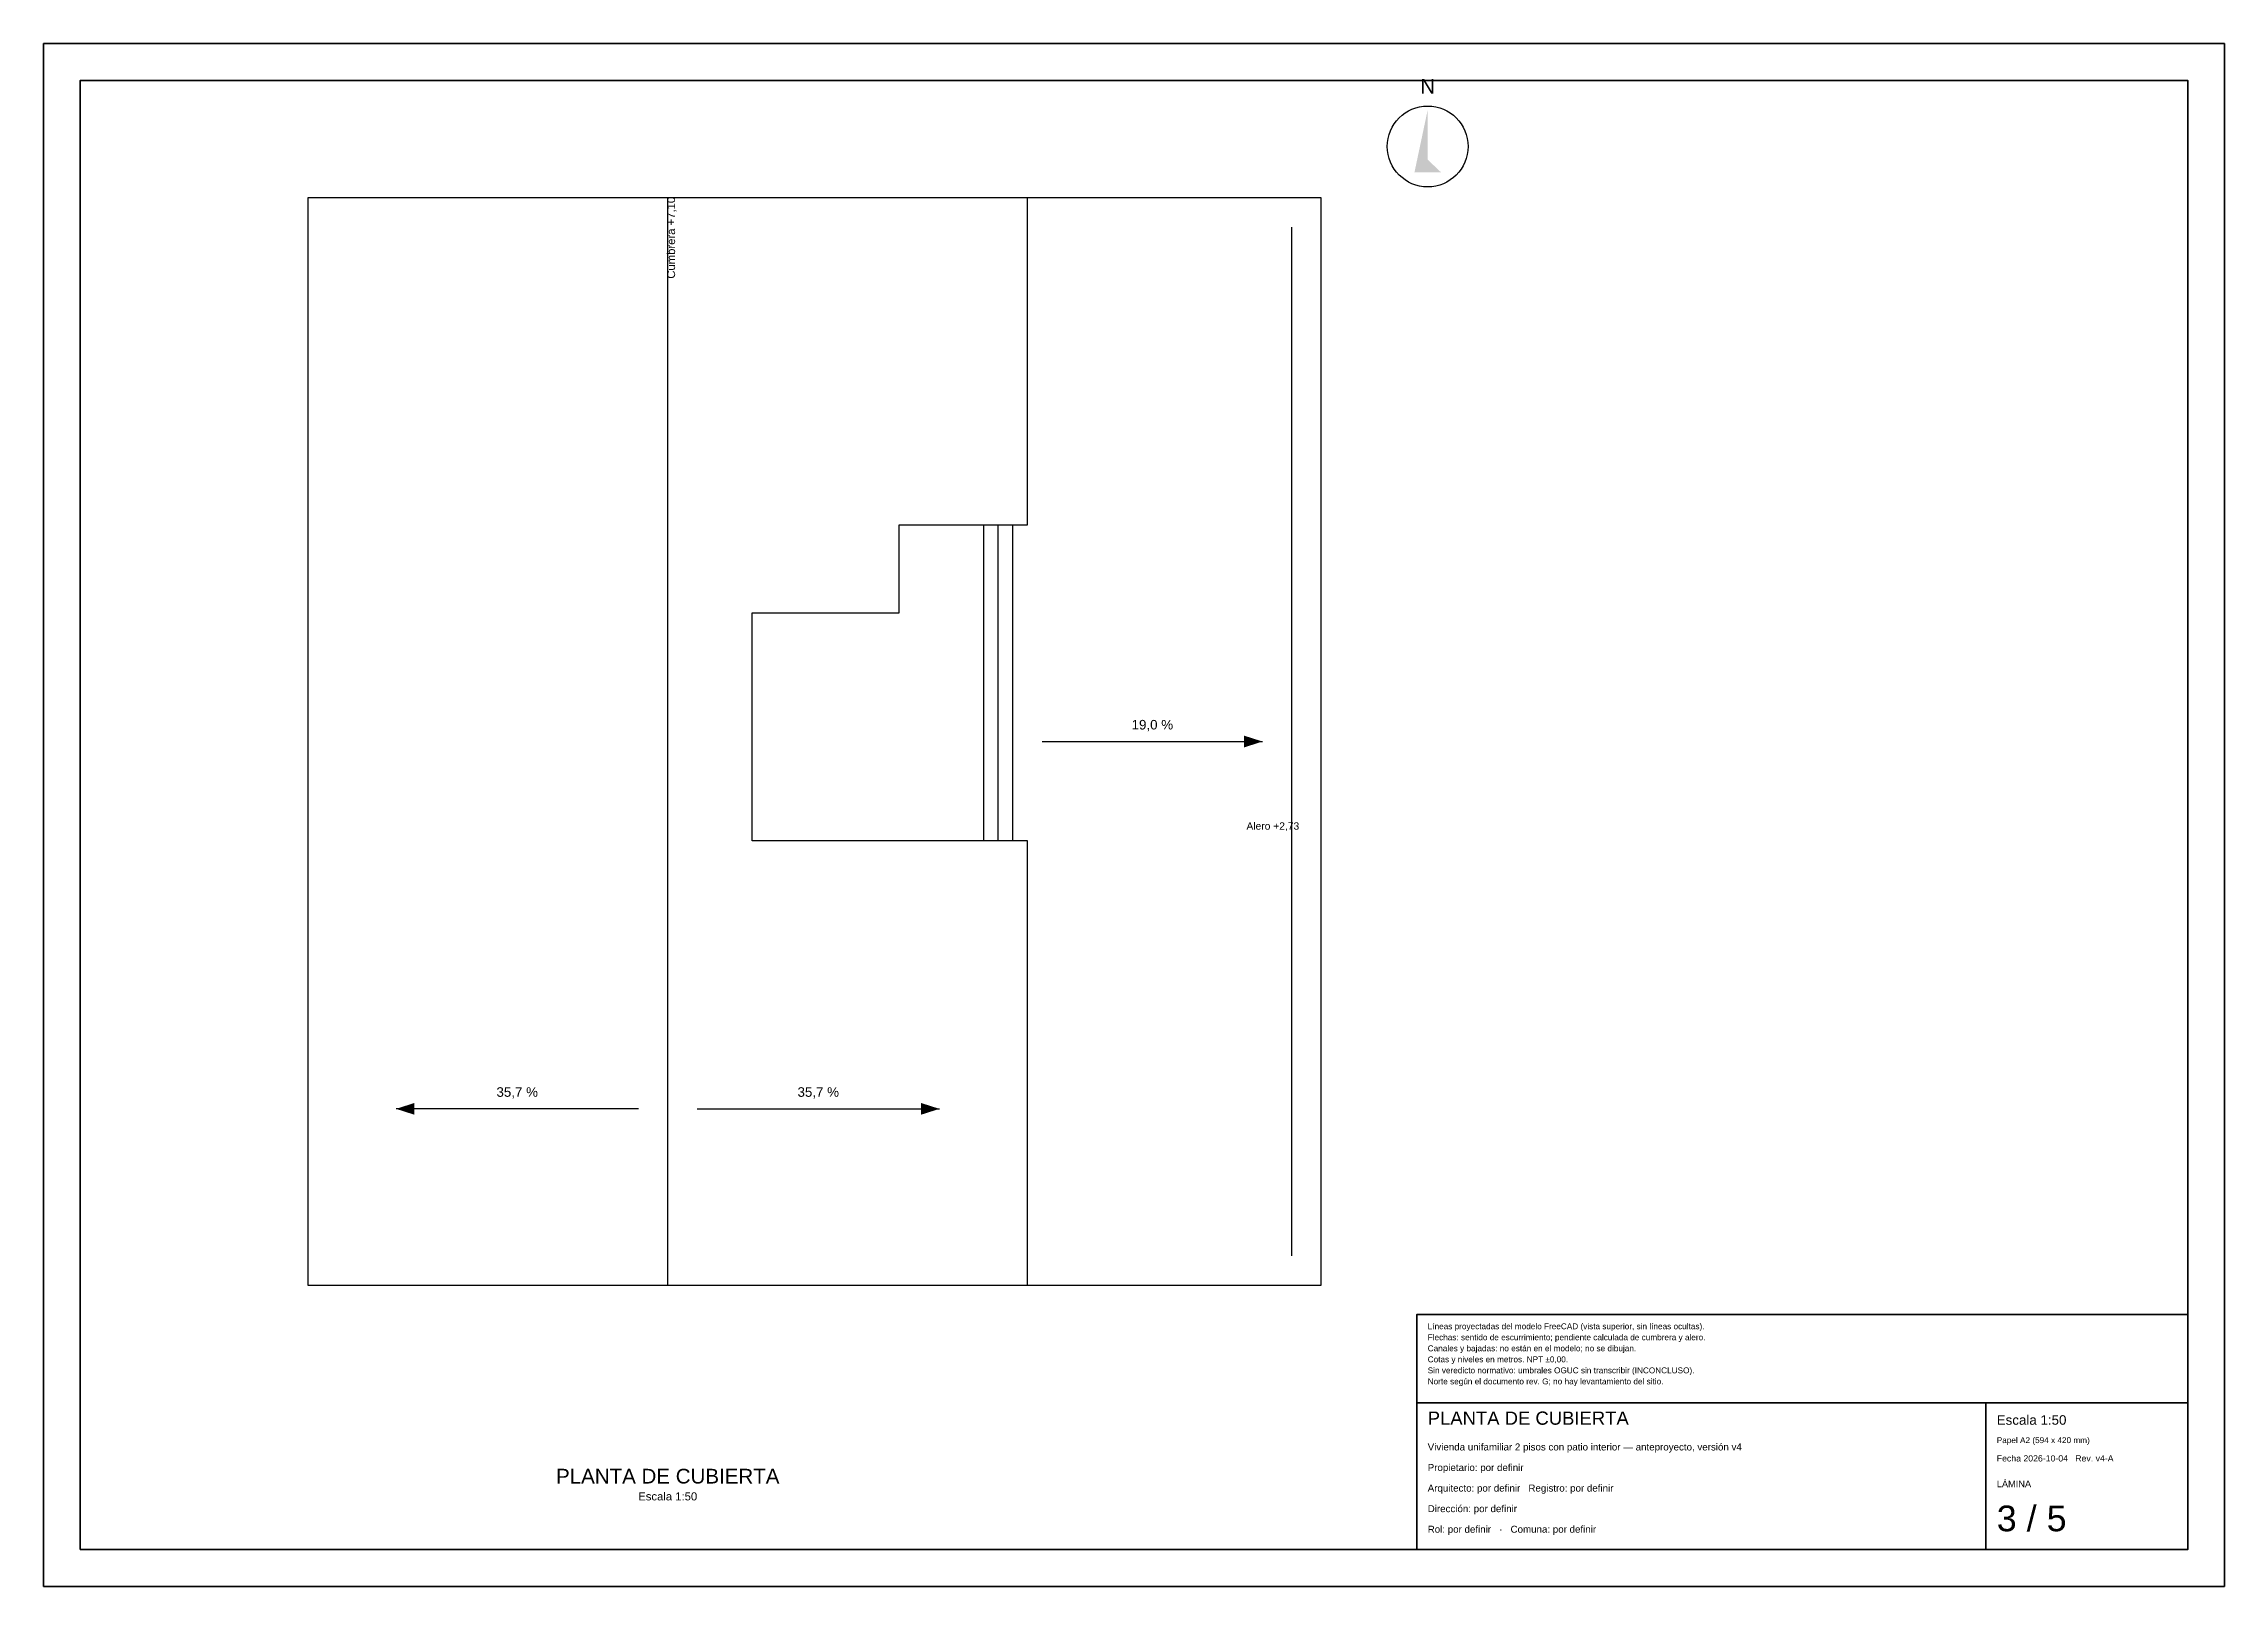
# Paper-space layout 'A2 1-50' of a CAD drawing. Header units: metres, sheet in millimetres. Extents: x 0 to 594, y 0 to 420.
# The model-space entities are those that its viewports show. They can reach past a viewport. Long polylines and large blocks are cut down to what shows.
import ezdxf
from ezdxf.enums import TextEntityAlignment as Align

# ---------------------------------------------------------------- set-up
doc = ezdxf.new("R2010")
doc.units = ezdxf.units.M
doc.header["$LTSCALE"] = 0.5
for name, color, linetype, lineweight in [('A-CUAD', 7, 'CONTINUOUS', 35), ('A-CUB', 5, 'Continuous', 25), ('A-SIMB', 7, 'CONTINUOUS', 25), ('A-TEXT', 7, 'CONTINUOUS', 18), ('A-VIST', 7, 'Continuous', 25)]:
    doc.layers.add(name, color=color, linetype=linetype, lineweight=lineweight)
doc.styles.add('ARQ', font='arial.ttf')

msp = doc.modelspace()

# ---------------------------------------------------------------- linework, layer by layer
at = {"layer": 'A-CUAD'}
for p, q in [((14.7, -16), (25.2, -16)), ((22.45, -18), (22.45, -16))]:
    msp.add_line(p, q, dxfattribs=at)
for points in [[(-4, -18.5), (25.7, -18.5), (25.7, 2.5), (-4, 2.5)], [(-3.5, -18), (25.2, -18), (25.2, 2), (-3.5, 2)], [(14.7, -18), (25.2, -18), (25.2, -14.8), (14.7, -14.8)]]:
    msp.add_lwpolyline(points, close=True, dxfattribs=at)
at = {"layer": 'A-CUB'}
for p, q in [((9.6, -7), (12.6, -7)), ((4.1, -12), (0.8, -12)), ((4.9, -12), (8.2, -12))]:
    msp.add_line(p, q, dxfattribs=at)
for points in [[(12.6, -7), (12.35, -6.92), (12.35, -7.08)], [(0.8, -12), (1.05, -11.92), (1.05, -12.08)], [(8.2, -12), (7.95, -11.92), (7.95, -12.08)]]:
    msp.add_solid(points, dxfattribs=at)
at = {"layer": 'A-SIMB'}
msp.add_circle((14.85, 1.1), 0.55, dxfattribs=at)
msp.add_solid([(14.85, 1.6), (14.67, 0.75), (14.85, 0.92), (15.03, 0.75)], dxfattribs=at)
at = {"layer": 'A-VIST'}
for p, q in [((4.5, 0.4), (-0.4, 0.4)), ((-0.4, 0.4), (-0.4, -14.4)), ((4.5, -14.4), (4.5, 0.4)), ((9.4, 0.4), (4.5, 0.4)), ((9.4, -4.05), (9.4, 0.4)), ((13.4, 0.4), (9.4, 0.4)), ((13.4, -14.4), (13.4, 0.4)), ((13, -13.8), (13, 0)), ((7.65, -5.25), (7.65, -4.05)), ((7.65, -4.05), (9.4, -4.05)), ((8.8, -4.05), (8.8, -8.35)), ((9, -8.35), (9, -4.05)), ((9.2, -8.35), (9.2, -4.05)), ((5.65, -8.35), (5.65, -5.25)), ((5.65, -5.25), (7.65, -5.25)), ((9.4, -8.35), (5.65, -8.35)), ((9.4, -14.4), (9.4, -8.35)), ((13, -14), (13, -13.8)), ((-0.4, -14.4), (4.5, -14.4)), ((4.5, -14.4), (9.4, -14.4)), ((9.4, -14.4), (13.4, -14.4))]:
    msp.add_line(p, q, dxfattribs=at)

# ---------------------------------------------------------------- texts
at = {"layer": 'A-CUB', "style": 'ARQ'}
msp.add_text('Cumbrera +7,10', height=0.11, rotation=90, dxfattribs=at).set_placement((4.6, -0.7))
for s, p in [('19,0 %', (11.1, -6.875)), ('35,7 %', (2.45, -11.875)), ('35,7 %', (6.55, -11.875))]:
    msp.add_text(s, height=0.13, dxfattribs=at).set_placement(p, align=Align.BOTTOM_CENTER)
msp.add_text('Alero +2,73', height=0.1, dxfattribs=at).set_placement((13.1, -8.2), align=Align.RIGHT)
at = {"layer": 'A-SIMB', "style": 'ARQ'}
msp.add_text('N', height=0.2, dxfattribs=at).set_placement((14.85, 1.92), align=Align.MIDDLE_CENTER)
at = {"layer": 'A-TEXT', "style": 'ARQ'}
for s, height, p in [('Líneas proyectadas del modelo FreeCAD (vista superior, sin líneas ocultas).', 0.08, (14.85, -15)), ('Flechas: sentido de escurrimiento; pendiente calculada de cumbrera y alero.', 0.08, (14.85, -15.15)), ('Canales y bajadas: no están en el modelo; no se dibujan.', 0.08, (14.85, -15.3)), ('Cotas y niveles en metros. NPT ±0,00.', 0.08, (14.85, -15.45)), ('Sin veredicto normativo: umbrales OGUC sin transcribir (INCONCLUSO).', 0.08, (14.85, -15.6)), ('Norte según el documento rev. G; no hay levantamiento del sitio.', 0.08, (14.85, -15.75)), ('PLANTA DE CUBIERTA', 0.18, (14.85, -16.3)), ('Escala 1:50', 0.13, (22.6, -16.3)), ('Vivienda unifamiliar 2 pisos con patio interior — anteproyecto, versión v4', 0.095, (14.85, -16.65)), ('Papel A2 (594 x 420 mm)', 0.08, (22.6, -16.55)), ('Propietario: por definir', 0.095, (14.85, -16.93)), ('Fecha 2026-10-04   Rev. v4-A', 0.085, (22.6, -16.8)), ('Arquitecto: por definir   Registro: por definir', 0.095, (14.85, -17.21)), ('LÁMINA', 0.09, (22.6, -17.15)), ('Dirección: por definir', 0.095, (14.85, -17.49)), ('3 / 5', 0.35, (22.6, -17.75)), ('Rol: por definir   ·   Comuna: por definir', 0.095, (14.85, -17.77))]:
    msp.add_text(s, height=height, dxfattribs=at).set_placement(p)
msp.add_text('PLANTA DE CUBIERTA', height=0.2, dxfattribs=at).set_placement((4.5, -17), align=Align.MIDDLE_CENTER)
at = {"layer": 'A-TEXT', "color": 8, "style": 'ARQ'}
msp.add_text('Escala 1:50', height=0.11, dxfattribs=at).set_placement((4.5, -17.275), align=Align.MIDDLE_CENTER)

psp = doc.layouts.new('A2 1-50')

# ---------------------------------------------------------------- viewports
at = {"layer": 'VIEWPORTS'}
psp.add_viewport(center=(297, 210), size=(594, 420), view_center_point=(10.85, -8), view_height=21, dxfattribs=at)

doc.saveas('drawing.dxf')
